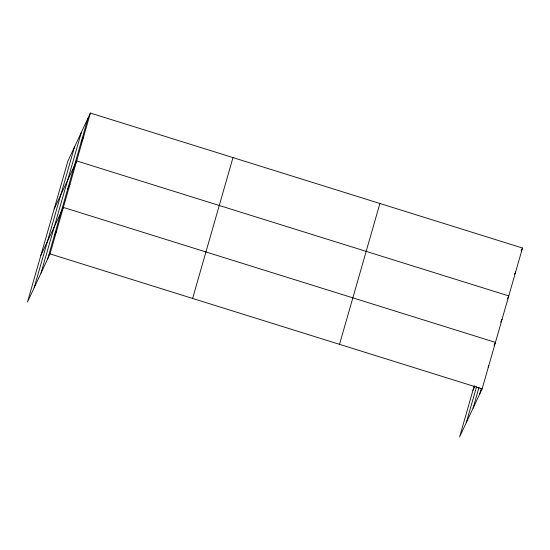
<?xml version="1.0" encoding="UTF-8"?>
<svg xmlns="http://www.w3.org/2000/svg" width="550" height="550" viewBox="0 0 550 550"><rect width="100%" height="100%" fill="white"/><g stroke="black" fill="none" stroke-linecap="round" stroke-linejoin="round"><path stroke-width="0.82" d="M34.134 287.801L74.525 146.953M40.975 273.206L81.359 132.358M47.609 259.036L87.993 118.195M90.406 113.052L67.884 161.123L27.5 301.971L50.016 253.901L90.406 113.052L522.5 248.029L482.116 388.877L459.594 436.947L474.299 385.66M192.61 298.444L232.994 157.596M339.522 344.334L379.906 203.486M466.235 422.785L476.575 386.719M473.069 408.189L479.043 387.351M479.703 394.02L481.312 388.41M81.132 142.134L83.538 136.998M54.154 209.007L76.67 160.937L508.771 295.921L507.396 298.856M67.602 189.317L70.008 184.181M40.831 255.489L63.346 207.419L495.44 342.396M54.271 235.799L56.684 230.656M521.125 250.972L522.5 248.029M514.601 274.182L515.632 271.975M500.727 322.094L502.102 319.158M472.924 390.473L474.911 386.217M494.065 345.338L495.096 343.131M488.091 367.104L488.778 365.64M50.016 253.901L482.116 388.877"/></g></svg>
